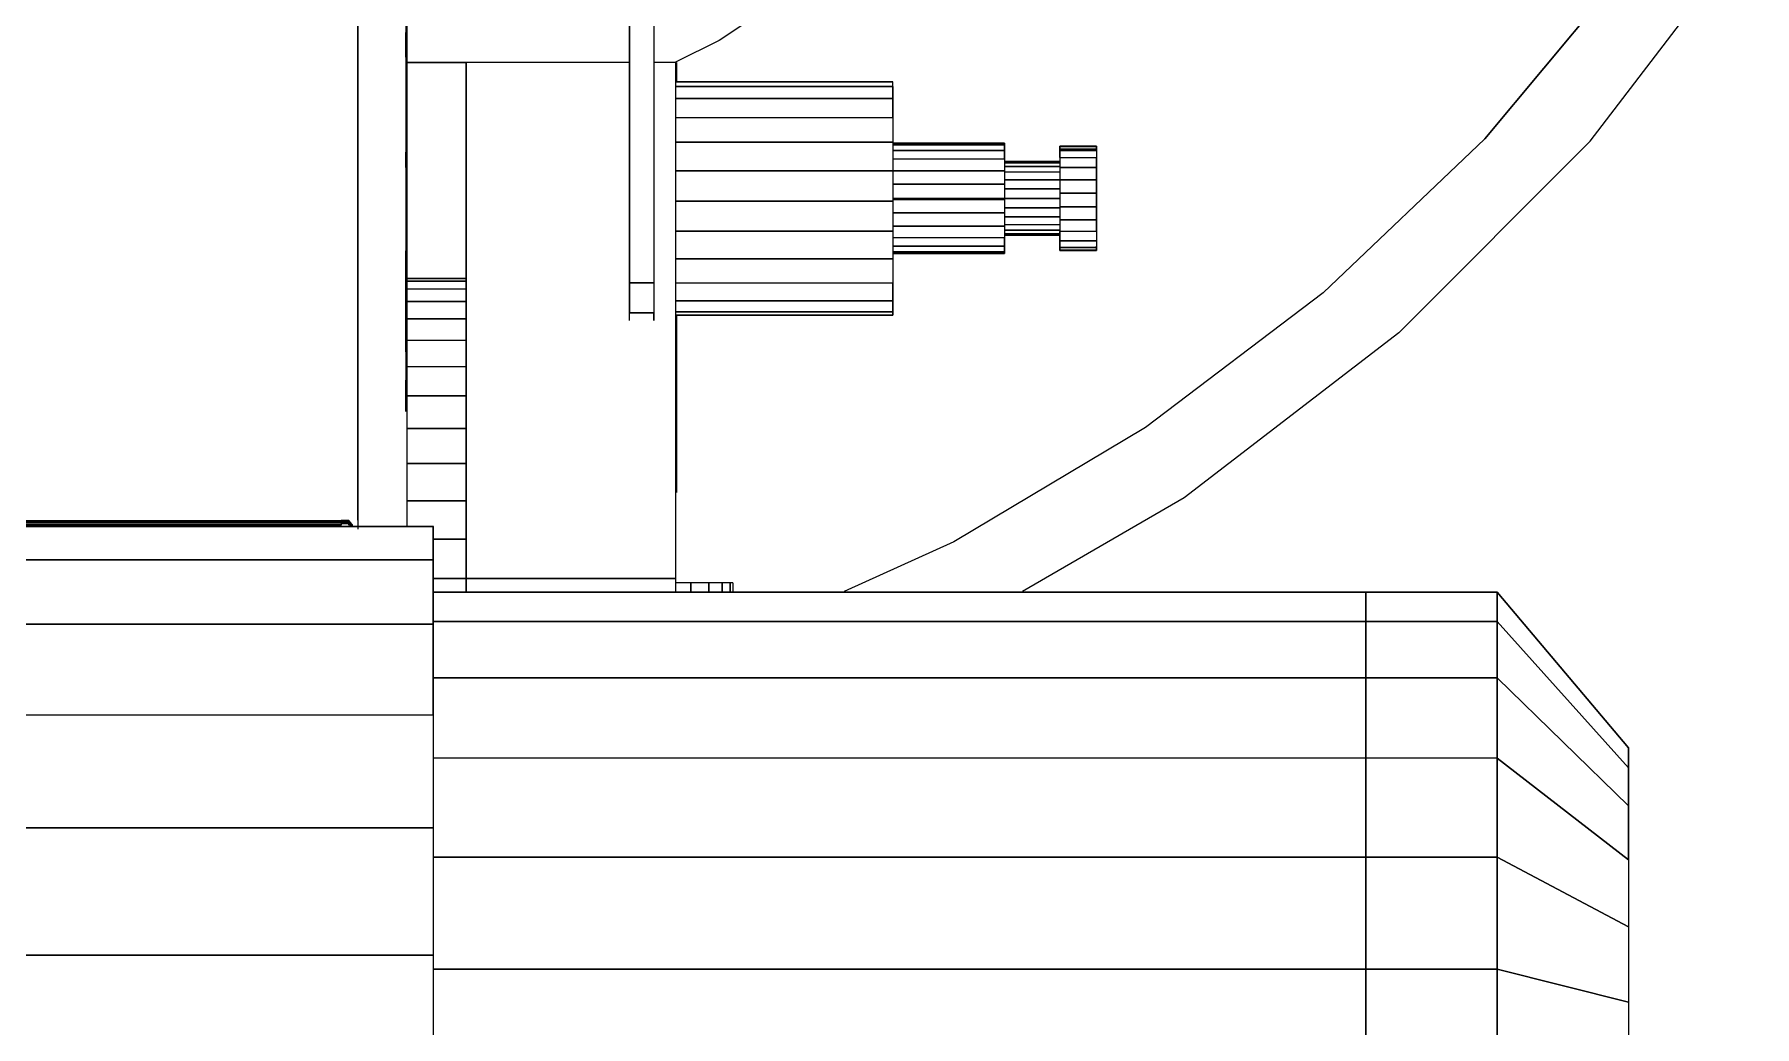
# Model space of a CAD drawing. Header units: inches. Extents: x -827 to 154, y -802 to 207.
# Drawn here: x -507.48 to -502.37, y -215.51 to -212.56 of the extents above; entities that cross this region are included whole.
import ezdxf

# ---------------------------------------------------------------- set-up
doc = ezdxf.new("R2010")
doc.units = ezdxf.units.IN
doc.header["$MEASUREMENT"] = 0
doc.layers.add('Layer0', color=7, linetype='Continuous', lineweight=9)
doc.layers.add('Miter_Saw_Station_skp', color=8, linetype='Continuous', lineweight=9)

# ---------------------------------------------------------------- blocks, each defined once
blk = doc.blocks.new('Miter_Saw_Station_skp_193-402633-Level 1')
at = {"layer": 'Layer0'}
for p, q in [((0, 9.3443), (0, 9.3194)), ((0, 9.3194), (0, 9.3443)), ((0.0787, 9.3443), (0.0787, 9.3194)), ((0.0787, 9.3443), (0.0787, 9.3194)), ((0, 9.2234), (0, 9.3194)), ((0.0787, 9.3194), (0, 9.3194)), ((0, 9.2234), (0, 9.3194)), ((0, 9.3194), (0.0787, 9.3194)), ((0.0787, 9.2234), (0.0787, 9.3194)), ((0.0787, 9.3194), (0.0787, 9.2234)), ((0, 6.6992), (0, 9.2234)), ((0, 9.2234), (0.0787, 9.2234)), ((0.0787, 9.2234), (0, 9.2234)), ((0, 6.6992), (0, 9.2234)), ((0.0787, 6.6992), (0.0787, 9.2234)), ((0.0787, 9.2234), (0.0787, 6.6992))]:
    blk.add_line(p, q, dxfattribs=at)
blk = doc.blocks.new('Miter_Saw_Station_skp_184-402624-Level 1')
at = {"rotation": 90.00000000000001}
blk.add_blockref('Miter_Saw_Station_skp_193-402633-Level 1', (10.1797, 0.3299), dxfattribs=at)
blk = doc.blocks.new('Miter_Saw_Station_skp_176-402616-Level 1')
at = {"layer": 'Layer0'}
for p, q in [((3.5827, 1.3023), (3.5827, 1.7044)), ((3.5827, 1.3023), (3.5827, 1.7044)), ((0, 1.4429), (0, 1.6813)), ((0, 1.4429), (0, 1.6813)), ((0, 1.4429), (0, 1.6813)), ((0.3937, 1.3439), (0.3937, 1.6975)), ((0.3937, 1.6975), (0.3937, 1.3439)), ((0.3937, 1.3439), (0.3937, 1.6975)), ((0.7874, 1.3439), (0.7874, 1.6975)), ((0.7874, 1.6975), (0.7874, 1.3439)), ((0.7874, 1.3439), (0.7874, 1.6975)), ((0, 1.2169), (0, 1.4429)), ((0, 1.2169), (0, 1.4429)), ((0, 1.2169), (0, 1.4429)), ((0.3937, 1.3439), (0, 1.4429)), ((0, 1.4429), (0.3937, 1.3439)), ((0.3937, 1.0087), (0.3937, 1.3439)), ((0.3937, 1.3439), (0.3937, 1.0087)), ((0.3937, 1.0087), (0.3937, 1.3439)), ((0.7874, 1.3439), (0.3937, 1.3439)), ((0.3937, 1.3439), (0.7874, 1.3439)), ((0.7874, 1.0087), (0.7874, 1.3439)), ((0.7874, 1.3439), (0.7874, 1.0087)), ((0.7874, 1.0087), (0.7874, 1.3439)), ((3.5827, 1.3439), (0.7874, 1.3439)), ((0.7874, 1.3439), (3.5827, 1.3439)), ((3.5827, 0.921), (3.5827, 1.3023)), ((3.5827, 1.3023), (5.3543, 1.3023)), ((3.5827, 0.921), (3.5827, 1.3023)), ((5.3543, 1.3023), (3.5827, 1.3023)), ((0, 1.0169), (0, 1.2169)), ((0, 1.0169), (0, 1.2169)), ((0, 1.2169), (0.3937, 1.0087)), ((0, 1.0169), (0, 1.2169)), ((0.3937, 1.0087), (0, 1.2169)), ((0, 0.855), (0, 1.0169)), ((0, 1.0169), (0, 0.855)), ((0, 1.0169), (0.3937, 0.712)), ((0, 0.855), (0, 1.0169)), ((0.3937, 0.712), (0, 1.0169)), ((0.3937, 0.712), (0.3937, 1.0087)), ((0.3937, 1.0087), (0.3937, 0.712)), ((0.3937, 1.0087), (0.7874, 1.0087)), ((0.3937, 0.712), (0.3937, 1.0087)), ((0.7874, 1.0087), (0.3937, 1.0087)), ((0.7874, 0.712), (0.7874, 1.0087)), ((0.7874, 1.0087), (0.7874, 0.712)), ((0.7874, 1.0087), (3.5827, 1.0087)), ((0.7874, 0.712), (0.7874, 1.0087)), ((3.5827, 1.0087), (0.7874, 1.0087)), ((3.5827, 0.5836), (3.5827, 0.921)), ((3.5827, 0.5836), (3.5827, 0.921)), ((5.3543, 0.921), (3.5827, 0.921)), ((3.5827, 0.921), (5.3543, 0.921)), ((0, 0.7409), (0, 0.855)), ((0, 0.855), (0, 0.7409)), ((0, 0.7409), (0, 0.855)), ((0.3937, 0.4718), (0, 0.855)), ((0, 0.855), (0.3937, 0.4718)), ((0, 0.6815), (0, 0.7409)), ((0, 0.7409), (0, 0.6815)), ((0, 0.7409), (0.3937, 0.3026)), ((0, 0.6815), (0, 0.7409)), ((0.3937, 0.3026), (0, 0.7409)), ((0, 0.6815), (0.3937, 0.2145)), ((0.3937, 0.2145), (0, 0.6815)), ((0.3937, 0.4718), (0.3937, 0.712)), ((0.3937, 0.712), (0.3937, 0.4718)), ((0.3937, 0.712), (0.7874, 0.712)), ((0.3937, 0.712), (0.3937, 0.4718)), ((0.3937, 0.712), (0.7874, 0.712)), ((0.7874, 0.4718), (0.7874, 0.712)), ((0.7874, 0.4718), (0.7874, 0.712)), ((0.7874, 0.712), (0.7874, 0.4718)), ((0.7874, 0.712), (3.5827, 0.712)), ((0.7874, 0.712), (3.5827, 0.712)), ((3.5827, 0.3104), (3.5827, 0.5836)), ((3.5827, 0.5836), (5.3543, 0.5836)), ((3.5827, 0.5836), (3.5827, 0.3104)), ((3.5827, 0.5836), (5.3543, 0.5836)), ((0.3937, 0.3026), (0.3937, 0.4718)), ((0.3937, 0.4718), (0.3937, 0.3026)), ((0.3937, 0.4718), (0.3937, 0.3026)), ((0.3937, 0.4718), (0.7874, 0.4718)), ((0.7874, 0.4718), (0.3937, 0.4718)), ((0.7874, 0.3026), (0.7874, 0.4718)), ((0.7874, 0.3026), (0.7874, 0.4718)), ((0.7874, 0.4718), (0.7874, 0.3026)), ((0.7874, 0.4718), (3.5827, 0.4718)), ((3.5827, 0.4718), (0.7874, 0.4718)), ((3.5827, 0.1179), (3.5827, 0.3104)), ((5.3543, 0.3104), (3.5827, 0.3104)), ((3.5827, 0.3104), (3.5827, 0.1179)), ((3.5827, 0.3104), (5.3543, 0.3104)), ((0.3937, 0.2145), (0.3937, 0.3026)), ((0.3937, 0.3026), (0.3937, 0.2145)), ((0.7874, 0.3026), (0.3937, 0.3026)), ((0.3937, 0.3026), (0.3937, 0.2145)), ((0.3937, 0.3026), (0.7874, 0.3026)), ((0.7874, 0.2145), (0.7874, 0.3026)), ((0.7874, 0.2145), (0.7874, 0.3026)), ((3.579, 0.3026), (0.7874, 0.3026)), ((0.7874, 0.3026), (0.7874, 0.2145)), ((0.7874, 0.3026), (3.579, 0.3026)), ((0.3937, 0.2145), (0.7874, 0.2145)), ((0.7874, 0.2145), (0.3937, 0.2145)), ((0.7874, 0.2145), (3.579, 0.2145)), ((3.579, 0.2145), (0.7874, 0.2145)), ((3.5827, 0.0178), (3.5827, 0.1179)), ((5.3543, 0.1179), (3.5827, 0.1179)), ((3.5827, 0.1179), (3.5827, 0.0178)), ((3.5827, 0.1179), (5.3543, 0.1179)), ((3.5827, 0.0178), (3.5827, 0.016)), ((3.5827, 0.0178), (3.5827, 0.016)), ((3.5827, 0.0178), (5.3543, 0.0178)), ((5.3543, 0.0178), (3.5827, 0.0178)), ((3.8583, 0.0128), (5.9055, 0.0128)), ((3.8583, 0.0074), (3.8583, 0.0128)), ((3.8583, 0.0074), (3.8583, 0.0128)), ((5.9055, 0.0128), (3.8583, 0.0128)), ((3.8583, 0.0035), (3.8583, 0.0074)), ((3.8583, 0.0035), (3.8583, 0.0074)), ((5.9055, 0.0074), (3.8583, 0.0074)), ((3.8583, 0.0074), (5.9055, 0.0074)), ((3.8583, 0.001), (3.8583, 0.0035)), ((3.8583, 0.001), (3.8583, 0.0035)), ((5.9055, 0.0035), (3.8583, 0.0035)), ((3.8583, 0.0035), (5.9055, 0.0035)), ((3.8583, 0), (3.8583, 0.001)), ((5.9055, 0.001), (3.8583, 0.001)), ((3.8583, 0.001), (3.8583, 0)), ((3.8583, 0.001), (5.9055, 0.001))]:
    blk.add_line(p, q, dxfattribs=at)
blk = doc.blocks.new('Miter_Saw_Station_skp_175-V12-Level 1')
at = {"layer": 'Layer0'}
for p, q in [((0.025, 0.0136), (0.025, 0.0176)), ((0.0304, 0.011), (0.025, 0.0176)), ((0.025, 0.0176), (0.0304, 0.011)), ((0.025, 0.0176), (0.025, 0.0136)), ((0.025, 0.0152), (0.025, 0.0136)), ((0.0304, 0.0084), (0.025, 0.0152)), ((0.025, 0.0136), (0.025, 0.0152)), ((0.025, 0.0152), (0.0304, 0.0084)), ((0.025, 0.0136), (0.0304, 0.0066)), ((0.025, 0.0136), (0.0304, 0.0066)), ((0.0304, 0.011), (0.0304, 0.0212)), ((0.0304, 0.0212), (0.0304, 0.011)), ((0.0304, 0.0161), (0.0362, 0.0102)), ((0.0362, 0.0102), (0.0304, 0.0161)), ((0.0304, 0.0084), (0.0304, 0.0161)), ((0.0304, 0.0161), (0.0304, 0.0084)), ((0.0304, 0.0066), (0.0304, 0.011)), ((0.0362, 0.0047), (0.0304, 0.011)), ((0.0304, 0.011), (0.0304, 0.0066)), ((0.0304, 0.011), (0.0362, 0.0047)), ((0.0362, 0.0019), (0.0304, 0.0084)), ((0.0304, 0.0066), (0.0304, 0.0084)), ((0.0304, 0.0084), (0.0362, 0.0019)), ((0.0304, 0.0084), (0.0304, 0.0066)), ((0.0304, 0.0066), (0.0362, 0)), ((0.0304, 0.0066), (0.0362, 0)), ((0.0362, 0.0157), (0.0362, 0.0047)), ((0.0362, 0.0157), (0.0362, 0.0047)), ((0.0362, 0.0102), (0.0362, 0.0019)), ((0.0362, 0.0102), (0.0604, 0.0102)), ((0.0604, 0.0102), (0.0362, 0.0102)), ((0.0362, 0.0019), (0.0362, 0.0102)), ((0.0362, 0.0047), (0.0362, 0)), ((0.0362, 0.0047), (0.0604, 0.0047)), ((0.0362, 0.0047), (0.0362, 0)), ((0.0604, 0.0047), (0.0362, 0.0047)), ((0.0362, 0.0019), (0.0362, 0)), ((0.0362, 0.0019), (0.0604, 0.0019)), ((0.0604, 0.0019), (0.0362, 0.0019)), ((0.0362, 0), (0.0362, 0.0019)), ((0.0604, 0), (0.0362, 0)), ((0.0362, 0), (0.0604, 0)), ((0.0604, 0.0047), (0.0604, 0.0157)), ((0.0604, 0.0047), (0.0604, 0.0157)), ((0.0604, 0), (0.0604, 0.0047)), ((0.0604, 0.0047), (0.0604, 0))]:
    blk.add_line(p, q, dxfattribs=at)
blk = doc.blocks.new('Miter_Saw_Station_skp_174-402614-Level 1')
blk.add_blockref('Miter_Saw_Station_skp_175-V12-Level 1', (0, 0))
blk = doc.blocks.new('Miter_Saw_Station_skp_173-402613-Level 1')
at = {"xscale": 1.07, "yscale": 1.07, "zscale": 1.07}
blk.add_blockref('Miter_Saw_Station_skp_176-402616-Level 1', (0, 0.0002), dxfattribs=at)
blk.add_blockref('Miter_Saw_Station_skp_174-402614-Level 1', (4.0679, 0))
blk = doc.blocks.new('Miter_Saw_Station_skp_172-402612-Level 1')
blk.add_blockref('Miter_Saw_Station_skp_173-402613-Level 1', (0, 0))
blk = doc.blocks.new('Miter_Saw_Station_skp_163-V13-Level 1')
at = {"layer": 'Layer0'}
for p, q in [((0, 6.9009), (0, 6.8003)), ((0, 2.9321), (0, 6.9009)), ((0, 4.6867), (0, 6.8003)), ((0, 5.7102), (0, 6.7094)), ((0, 6.7094), (0, 6.3858)), ((0, 6.2671), (0, 6.3858)), ((0, 6.1236), (0, 6.2671)), ((0, 5.9649), (0, 6.1236)), ((0, 6.1186), (0, 6.0699)), ((0, 5.7716), (0, 6.1186)), ((0, 6.0287), (0, 6.0699)), ((0, 5.9789), (0, 6.0287)), ((0, 5.9238), (0, 5.9789)), ((0, 5.802), (0, 5.9649)), ((0, 5.8672), (0, 5.9238)), ((0, 5.813), (0, 5.8672)), ((0, 5.7648), (0, 5.813)), ((0, 5.6458), (0, 5.802)), ((0, 5.7338), (0, 5.7716)), ((0, 5.7648), (0, 5.726)), ((0, 5.7041), (0, 5.7338)), ((0, 5.726), (0, 5.6992)), ((0, 5.3257), (0, 5.7064)), ((0, 5.3103), (0, 5.7064)), ((0, 5.6878), (0, 5.7041)), ((0, 5.6992), (0, 5.6861)), ((0, 5.6861), (0, 5.6878)), ((0, 5.6458), (0, 5.5071)), ((0, 5.1999), (0, 5.542)), ((0, 5.2716), (0, 5.542)), ((0, 5.3954), (0, 5.5071)), ((0, 5.3954), (0, 5.3292)), ((0, 5.3509), (0, 5.3891)), ((0, 5.3103), (0, 5.197)), ((0, 5.3019), (0, 5.2773)), ((0, 5.0948), (0, 5.2716)), ((0, 5.1209), (0, 5.0321)), ((0, 4.8851), (0, 5.1209)), ((0, 3.2336), (0, 2.8315)), ((0, 2.9321), (0, 2.8315)), ((0, 2.749), (0, 2.8747)), ((0, 2.749), (0, 2.6987))]:
    blk.add_line(p, q, dxfattribs=at)
blk = doc.blocks.new('Miter_Saw_Station_skp_162-402602-Level 1')
blk.add_blockref('Miter_Saw_Station_skp_163-V13-Level 1', (0, 0))
blk = doc.blocks.new('Miter_Saw_Station_skp_157-402597-Level 1')
at = {"layer": 'Layer0'}
for p, q in [((0.263, 14.5587), (0.263, 14.6008)), ((0.263, 14.6008), (0.263, 14.5587)), ((0.263, 14.4333), (0.263, 14.5587)), ((0.365, 14.5587), (0.263, 14.5587)), ((0.263, 14.5587), (0.263, 14.4333)), ((0.263, 14.5587), (0.365, 14.5587)), ((0.263, 14.31), (0.263, 14.4333)), ((0.263, 14.4333), (0.263, 14.31)), ((0.263, 14.4333), (0.365, 14.4333)), ((0.365, 14.4333), (0.263, 14.4333)), ((0.6102, 14.3496), (0.6102, 14.4008)), ((0.4528, 12.6701), (0.4528, 14.3901)), ((0.4528, 12.6701), (0.4528, 14.3901)), ((0.6102, 13.9127), (0.6102, 14.3718)), ((0.6102, 14.3718), (0.6102, 13.9127)), ((0.6102, 14.3718), (0.6102, 13.9127)), ((0.263, 14.191), (0.263, 14.31)), ((0.263, 14.31), (0.263, 14.191)), ((0.263, 14.31), (0.4528, 14.31)), ((0.4528, 14.31), (0.263, 14.31)), ((0.263, 14.1475), (0.263, 14.191)), ((0.4528, 14.191), (0.263, 14.191)), ((0.263, 14.191), (0.263, 14.1475)), ((0.263, 14.191), (0.4528, 14.191)), ((0.263, 14.0783), (0.4528, 14.0783)), ((0.4528, 14.0783), (0.263, 14.0783)), ((0.263, 13.9738), (0.4528, 13.9738)), ((0.4528, 13.9738), (0.263, 13.9738)), ((0.6102, 13.9127), (0.6102, 12.6701)), ((0.6102, 12.6701), (0.6102, 13.9127)), ((0.6102, 13.9127), (0.6102, 12.6701)), ((0.4528, 13.8793), (0.263, 13.8793)), ((0.4528, 13.8793), (0.263, 13.8793)), ((0.263, 13.7965), (0.4528, 13.7965)), ((0.263, 13.7965), (0.4528, 13.7965)), ((0.4528, 13.7266), (0.263, 13.7266)), ((0.263, 13.7266), (0.4528, 13.7266)), ((0.263, 13.6711), (0.4528, 13.6711)), ((0.4528, 13.6711), (0.263, 13.6711)), ((0.4528, 13.6307), (0.263, 13.6307)), ((0.4528, 13.6307), (0.263, 13.6307)), ((0.263, 13.6062), (0.4528, 13.6062)), ((0.4528, 13.6062), (0.263, 13.6062)), ((0.4528, 13.5979), (0.263, 13.5979)), ((0.263, 13.5979), (0.4528, 13.5979))]:
    blk.add_line(p, q, dxfattribs=at)
blk.add_blockref('Miter_Saw_Station_skp_162-402602-Level 1', (0.4567, 7.1233))
blk = doc.blocks.new('Miter_Saw_Station_skp_155-402595-Level 1')
for name, p in [('Miter_Saw_Station_skp_172-402612-Level 1', (0, 14.3728)), ('Miter_Saw_Station_skp_157-402597-Level 1', (3.4646, 0))]:
    blk.add_blockref(name, p)
blk = doc.blocks.new('Miter_Saw_Station_skp_146-402586-Level 1')
at = {"rotation": 90.00000000000001}
blk.add_blockref('Miter_Saw_Station_skp_155-402595-Level 1', (18.956, 0), dxfattribs=at)
blk.add_blockref('Miter_Saw_Station_skp_184-402624-Level 1', (4.3883, 2.7953))
blk = doc.blocks.new('Miter_Saw_Station_skp_140-402580-Level 1')
at = {"layer": 'Layer0'}
for p, q in [((1.8992, 2.2272), (2.0388, 2.296)), ((1.8992, 2.2272), (2.0388, 2.296)), ((1.4208, 1.9077), (1.8992, 2.2272)), ((1.4208, 1.9077), (1.8992, 2.2272))]:
    blk.add_line(p, q, dxfattribs=at)
blk = doc.blocks.new('Miter_Saw_Station_skp_139-402579-Level 1')
at = {"rotation": 90.00000000000001}
blk.add_blockref('Miter_Saw_Station_skp_140-402580-Level 1', (2.8159, 9.4894), dxfattribs=at)
blk = doc.blocks.new('Miter_Saw_Station_skp_124-402564-Level 1')
blk.add_blockref('Miter_Saw_Station_skp_139-402579-Level 1', (0, 0))
blk = doc.blocks.new('Miter_Saw_Station_skp_115-402555-Level 1')
at = {"layer": 'Layer0'}
for p, q in [((3.4233, 22.1734), (3.7752, 22.3326)), ((3.4233, 22.1734), (3.7752, 22.3326)), ((2.8088, 21.8074), (3.4233, 22.1734)), ((2.8088, 21.8074), (3.4233, 22.1734)), ((2.2391, 21.3749), (2.8088, 21.8074)), ((2.2391, 21.3749), (2.8088, 21.8074)), ((1.7215, 20.8813), (2.2391, 21.3749)), ((1.7215, 20.8813), (2.2391, 21.3749)), ((1.2624, 20.3329), (1.7215, 20.8813)), ((1.7215, 20.8813), (1.2624, 20.3329))]:
    blk.add_line(p, q, dxfattribs=at)
blk = doc.blocks.new('Miter_Saw_Station_skp_112-402552-Level 1')
blk.add_blockref('Miter_Saw_Station_skp_115-402555-Level 1', (0, 2.5809))
blk = doc.blocks.new('Miter_Saw_Station_skp_85-402525-Level 1')
at = {"layer": 'Layer0'}
for p, q in [((9.8257, 14.2533), (10.3447, 14.5534)), ((9.8257, 14.2533), (10.3447, 14.5534)), ((9.1377, 13.7245), (9.8257, 14.2533)), ((9.1377, 13.7245), (9.8257, 14.2533)), ((8.5245, 13.1105), (9.1377, 13.7245)), ((9.1377, 13.7245), (8.5245, 13.1105)), ((8.5245, 13.1105), (7.9968, 12.4217)), ((8.5245, 13.1105), (7.9968, 12.4217))]:
    blk.add_line(p, q, dxfattribs=at)
blk = doc.blocks.new('Miter_Saw_Station_skp_68-402508-Level 1')
at = {"layer": 'Layer0'}
for p, q in [((0.0075, 5.2337), (0.0075, 5.2362)), ((0.0534, 5.2362), (0.0075, 5.2362)), ((0.0075, 5.2337), (0.0075, 5.2362)), ((0.0075, 5.2362), (0.0534, 5.2362)), ((0.0075, 5.2362), (0.0534, 5.2362)), ((0.0534, 5.2362), (0.0075, 5.2362)), ((0.0075, 5.226), (0.0075, 5.2337)), ((0.0075, 5.2337), (0.0505, 5.2337)), ((0.0505, 5.2337), (0.0075, 5.2337)), ((0.0075, 5.226), (0.0075, 5.2337)), ((0.0075, 5.2132), (0.0075, 5.226)), ((0.0075, 5.226), (0.0417, 5.226)), ((0.0417, 5.226), (0.0075, 5.226)), ((0.0075, 5.2132), (0.0075, 5.226)), ((0.0075, 5.1956), (0.0075, 5.2132)), ((0.0075, 5.1956), (0.0075, 5.2132)), ((0.1069, 5.226), (0.1461, 5.226)), ((0.1461, 5.226), (0.1069, 5.226)), ((0.1156, 5.2337), (0.1768, 5.2337)), ((0.1768, 5.2337), (0.1156, 5.2337)), ((0.1768, 5.2362), (0.1186, 5.2362)), ((0.1186, 5.2362), (0.1768, 5.2362)), ((0.1186, 5.2362), (0.1768, 5.2362)), ((0.1768, 5.2362), (0.1186, 5.2362)), ((0.1768, 5.2362), (0.5547, 5.2362)), ((0.1768, 5.2362), (0.1768, 5.2337)), ((0.1768, 5.2362), (0.5547, 5.2362)), ((0.5547, 5.0669), (0.5547, 5.2362)), ((0.5547, 5.0669), (0.5547, 5.2362)), ((4.4567, 5.2362), (4.7126, 5.2362)), ((4.4567, 5.2362), (4.7126, 5.2362)), ((4.8819, 5.2362), (4.7126, 5.2362)), ((4.7126, 5.2337), (4.7126, 5.2362)), ((4.8819, 5.2362), (4.7126, 5.2362)), ((4.8819, 5.2362), (4.7126, 5.2362)), ((4.8819, 5.2362), (4.7126, 5.2362)), ((4.7126, 5.2337), (4.8819, 5.2337)), ((4.8819, 5.2337), (4.7126, 5.2337)), ((4.7126, 5.226), (4.7126, 5.2337)), ((4.8819, 5.226), (4.7126, 5.226)), ((4.7126, 5.2132), (4.7126, 5.226)), ((4.7126, 5.226), (4.8819, 5.226)), ((4.8819, 5.2132), (4.7126, 5.2132)), ((4.7126, 5.1956), (4.7126, 5.2132)), ((4.7126, 5.2132), (4.8819, 5.2132)), ((4.7126, 5.1956), (4.8819, 5.1956)), ((4.8819, 5.1956), (4.7126, 5.1956)), ((4.7126, 5.1731), (4.7126, 5.1956)), ((4.8819, 5.2337), (4.8819, 5.2362)), ((4.8819, 5.2362), (4.8819, 5.2337)), ((4.8819, 5.226), (4.8819, 5.2337)), ((4.8819, 5.2337), (4.8819, 5.226)), ((4.8819, 5.2132), (4.8819, 5.226)), ((4.8819, 5.226), (4.8819, 5.2132)), ((4.8819, 5.1956), (4.8819, 5.2132)), ((4.8819, 5.2132), (4.8819, 5.1956)), ((4.8819, 5.1731), (4.8819, 5.1956)), ((4.8819, 5.1956), (4.8819, 5.1731)), ((4.8819, 5.1731), (4.7126, 5.1731)), ((4.7126, 5.146), (4.7126, 5.1731)), ((4.7126, 5.1731), (4.8819, 5.1731)), ((4.7126, 5.146), (4.8819, 5.146)), ((4.8819, 5.146), (4.7126, 5.146)), ((4.7126, 5.1144), (4.7126, 5.146)), ((4.8819, 5.146), (4.8819, 5.1731)), ((4.8819, 5.1731), (4.8819, 5.146)), ((4.8819, 5.1144), (4.8819, 5.146)), ((4.8819, 5.146), (4.8819, 5.1144)), ((4.8819, 5.1144), (4.7126, 5.1144)), ((4.7126, 5.1144), (4.8819, 5.1144)), ((4.7126, 5.1103), (4.8819, 5.1103)), ((4.8819, 5.1103), (4.7126, 5.1103)), ((4.7126, 5.0787), (4.7126, 5.1103)), ((4.7126, 5.0787), (4.8819, 5.0787)), ((4.8819, 5.0787), (4.7126, 5.0787)), ((4.7126, 5.0392), (4.7126, 5.0787)), ((4.8819, 5.0787), (4.8819, 5.1103)), ((4.8819, 5.1103), (4.8819, 5.0787)), ((4.8819, 5.0392), (4.8819, 5.0787)), ((4.8819, 5.0787), (4.8819, 5.0392)), ((4.7126, 5.0392), (4.7126, 4.996)), ((4.7126, 5.0392), (4.8819, 5.0392)), ((4.7126, 5.0392), (4.8819, 5.0392)), ((4.8819, 4.996), (4.8819, 5.0392)), ((4.8819, 4.996), (4.8819, 5.0392)), ((4.8819, 4.996), (4.7126, 4.996)), ((4.7126, 4.996), (4.7126, 4.9496)), ((4.7126, 4.996), (4.8819, 4.996)), ((4.8819, 4.9496), (4.8819, 4.996)), ((4.8819, 4.9496), (4.8819, 4.996)), ((4.8819, 4.9496), (4.7126, 4.9496)), ((4.7126, 4.9496), (4.7126, 4.9004)), ((4.7126, 4.9496), (4.8819, 4.9496)), ((4.8819, 4.9543), (4.8818, 4.3831)), ((4.8819, 4.9522), (4.8819, 4.3831)), ((4.8819, 4.9004), (4.8819, 4.9496)), ((4.8819, 4.9004), (4.8819, 4.9496)), ((4.7126, 4.9004), (4.7124, 4.3831)), ((4.7126, 4.9004), (4.8819, 4.9004)), ((4.7126, 4.3831), (4.7126, 4.9004)), ((4.7126, 4.9004), (4.7791, 4.3831)), ((4.7126, 4.9004), (4.7796, 4.3831)), ((4.8819, 4.9004), (4.7126, 4.9004)), ((4.8818, 4.3831), (4.8819, 4.9004)), ((4.8818, 4.3831), (4.8819, 4.9004)), ((0.0075, 4.0913), (0.0075, 3.6031)), ((0.0075, 3.6031), (0.0075, 4.0913)), ((0.1768, 3.8775), (0.1768, 3.6031)), ((0, 0), (0, 0.028)), ((0, 0), (0.0086, 0)), ((0, 0), (0.0086, 0)), ((0.0086, 0.028), (0.0086, 0)), ((0.0086, 0), (0.0086, 0.028)), ((0.0086, 0), (0.0342, 0)), ((0.0086, 0), (0.0342, 0)), ((0.0342, 0), (0.0342, 0.028)), ((0.0342, 0.028), (0.0342, 0)), ((0.0342, 0), (0.0764, 0)), ((0.0342, 0), (0.0764, 0)), ((0.0764, 0), (0.0764, 0.028)), ((0.0764, 0.028), (0.0764, 0)), ((0.0764, 0), (0.1345, 0)), ((0.0764, 0), (0.1345, 0)), ((0.1345, 0), (0.1345, 0.028)), ((0.1345, 0.028), (0.1345, 0)), ((0.1345, 0), (0.1836, 0)), ((0.1345, 0), (0.1836, 0))]:
    blk.add_line(p, q, dxfattribs=at)
blk = doc.blocks.new('Miter_Saw_Station_skp_67-402507-Level 1')
at = {"layer": 'Layer0'}
for p, q in [((0.1723, 1.4724), (0.4094, 1.4724)), ((0.1723, 1.4724), (0.4094, 1.4724)), ((1.3857, 1.4724), (2.5076, 1.4724)), ((1.3857, 1.4724), (2.5076, 1.4724)), ((4.2799, 1.4724), (4.5358, 1.4724)), ((4.2799, 1.4724), (4.5358, 1.4724))]:
    blk.add_line(p, q, dxfattribs=at)
blk = doc.blocks.new('Miter_Saw_Station_skp_65-402505-Level 1')
for name, p in [('Miter_Saw_Station_skp_68-402508-Level 1', (0, 0)), ('Miter_Saw_Station_skp_67-402507-Level 1', (0.1768, 3.5945))]:
    blk.add_blockref(name, p)
blk = doc.blocks.new('Miter_Saw_Station_skp_54-402494-Level 1')
blk.add_blockref('Miter_Saw_Station_skp_65-402505-Level 1', (0.7545, 0))
blk = doc.blocks.new('Miter_Saw_Station_skp_41-402481-Level 1')
blk.add_blockref('Miter_Saw_Station_skp_54-402494-Level 1', (0, 0.9843))
blk = doc.blocks.new('Miter_Saw_Station_skp_37-402477-Level 1')
at = {"layer": 'Layer0'}
for p, q in [((1.3504, 1.6574), (1.3504, 1.6996)), ((1.3504, 1.6574), (1.3504, 1.6996)), ((1.3504, 0.0039), (1.3504, 1.6574)), ((1.3504, 0.0039), (1.3504, 1.6574)), ((2.0217, 1.6574), (1.3504, 1.6574)), ((1.3504, 1.6574), (2.0217, 1.6574)), ((2.0217, 0.0039), (2.0217, 1.2463)), ((2.0217, 1.2463), (2.0217, 0.0039)), ((0.6535, 0.8029), (0.6535, 0.8134)), ((1.3504, 0.8134), (0.6535, 0.8134)), ((0.6535, 0.8134), (1.3504, 0.8134)), ((0.6535, 0.8134), (0.6535, 0.8029)), ((0.6535, 0.7676), (0.6535, 0.8029)), ((1.3504, 0.8029), (0.6535, 0.8029)), ((0.6535, 0.8029), (1.3504, 0.8029)), ((0.6535, 0.8029), (0.6535, 0.7676)), ((0.6535, 0.7099), (0.6535, 0.7676)), ((1.3504, 0.7676), (0.6535, 0.7676)), ((0.6535, 0.7676), (1.3504, 0.7676)), ((0.6535, 0.7676), (0.6535, 0.7099)), ((0.6535, 0.6338), (0.6535, 0.7099)), ((1.3504, 0.7099), (0.6535, 0.7099)), ((0.6535, 0.6338), (0.6535, 0.7099)), ((1.3504, 0.7099), (0.6535, 0.7099)), ((0, 0.5968), (0, 0.607)), ((0, 0.6057), (0, 0.607)), ((0.1181, 0.607), (0, 0.607)), ((0, 0.5968), (0, 0.607)), ((0, 0.607), (0, 0.6057)), ((0, 0.607), (0.1181, 0.607)), ((0.1181, 0.607), (0.1181, 0.5968)), ((0.1181, 0.6057), (0.1181, 0.607)), ((0.1181, 0.6057), (0.1181, 0.607)), ((0.1181, 0.5968), (0.1181, 0.607)), ((0.2953, 0.6106), (0.2953, 0.6167)), ((0.2953, 0.6106), (0.2953, 0.6167)), ((0.2953, 0.6167), (0.6535, 0.6167)), ((0.2953, 0.6167), (0.2953, 0.6106)), ((0.6535, 0.6167), (0.2953, 0.6167)), ((0.2953, 0.6106), (0.2953, 0.6167)), ((0.2953, 0.5929), (0.2953, 0.6106)), ((0.6535, 0.6106), (0.2953, 0.6106)), ((0.2953, 0.6106), (0.6535, 0.6106)), ((0.2953, 0.6106), (0.2953, 0.5929)), ((0.6535, 0.5445), (0.6535, 0.6338)), ((0.6535, 0.5445), (0.6535, 0.6338)), ((1.3504, 0.6338), (0.6535, 0.6338)), ((0.6535, 0.6338), (1.3504, 0.6338)), ((0, 0.5931), (0, 0.6057)), ((0.1181, 0.6057), (0, 0.6057)), ((0, 0.6057), (0, 0.5931)), ((0, 0.6057), (0.1181, 0.6057)), ((0, 0.576), (0, 0.5968)), ((0, 0.5968), (0.1181, 0.5968)), ((0.1181, 0.5968), (0, 0.5968)), ((0, 0.576), (0, 0.5968)), ((0, 0.5458), (0, 0.576)), ((0.1181, 0.576), (0, 0.576)), ((0, 0.5458), (0, 0.576)), ((0, 0.576), (0.1181, 0.576)), ((0.1181, 0.5931), (0.1181, 0.6057)), ((0.1181, 0.5931), (0.1181, 0.6057)), ((0.1181, 0.5968), (0.1181, 0.576)), ((0.1181, 0.576), (0.1181, 0.5968)), ((0.1181, 0.576), (0.1181, 0.5458)), ((0.1181, 0.5458), (0.1181, 0.576)), ((0.1181, 0.5576), (0.2953, 0.5576)), ((0.2953, 0.5576), (0.1181, 0.5576)), ((0.2953, 0.5536), (0.1181, 0.5536)), ((0.1181, 0.5536), (0.2953, 0.5536)), ((0.1181, 0.5536), (0.2953, 0.5536)), ((0.2953, 0.5536), (0.1181, 0.5536)), ((0.2953, 0.5648), (0.2953, 0.5929)), ((0.6535, 0.5929), (0.2953, 0.5929)), ((0.2953, 0.5929), (0.6535, 0.5929)), ((0.2953, 0.5929), (0.2953, 0.5648)), ((0.2953, 0.5281), (0.2953, 0.5648)), ((0.2953, 0.5281), (0.2953, 0.5648)), ((0.6535, 0.5648), (0.2953, 0.5648)), ((0.6535, 0.5648), (0.2953, 0.5648)), ((0, 0.5084), (0, 0.5458)), ((0, 0.5458), (0.1181, 0.5458)), ((0, 0.5458), (0, 0.5084)), ((0, 0.5458), (0.1181, 0.5458)), ((0, 0.4663), (0, 0.5084)), ((0, 0.5084), (0, 0.4663)), ((0, 0.5084), (0.1181, 0.5084)), ((0.1181, 0.5084), (0, 0.5084)), ((0.1181, 0.5084), (0.1181, 0.5458)), ((0.1181, 0.5084), (0.1181, 0.5458)), ((0.2953, 0.5418), (0.1181, 0.5418)), ((0.1181, 0.5418), (0.2953, 0.5418)), ((0.2953, 0.523), (0.1181, 0.523)), ((0.2953, 0.523), (0.1181, 0.523)), ((0.1181, 0.4663), (0.1181, 0.5084)), ((0.1181, 0.4663), (0.1181, 0.5084)), ((0.2953, 0.4986), (0.1181, 0.4986)), ((0.1181, 0.4986), (0.2953, 0.4986)), ((0.2953, 0.4854), (0.2953, 0.5281)), ((0.2953, 0.4854), (0.2953, 0.5281)), ((0.6535, 0.5281), (0.2953, 0.5281)), ((0.2953, 0.5281), (0.6535, 0.5281)), ((0.6535, 0.448), (0.6535, 0.5445)), ((0.6535, 0.448), (0.6535, 0.5445)), ((1.3504, 0.5445), (0.6535, 0.5445)), ((0.6535, 0.5445), (1.3504, 0.5445)), ((0, 0.4224), (0, 0.4663)), ((0, 0.4663), (0, 0.4224)), ((0, 0.4663), (0.1181, 0.4663)), ((0.1181, 0.4663), (0, 0.4663)), ((0.2953, 0.4701), (0.1181, 0.4701)), ((0.1181, 0.4701), (0.2953, 0.4701)), ((0.1181, 0.4224), (0.1181, 0.4663)), ((0.1181, 0.4224), (0.1181, 0.4663)), ((0.2953, 0.4435), (0.2953, 0.4854)), ((0.2953, 0.4854), (0.6535, 0.4854)), ((0.2953, 0.4435), (0.2953, 0.4854)), ((0.6535, 0.4854), (0.2953, 0.4854)), ((0.2953, 0.4395), (0.2953, 0.4435)), ((0.6535, 0.4435), (0.2953, 0.4435)), ((0.2953, 0.4395), (0.2953, 0.4435)), ((0.2953, 0.4435), (0.6535, 0.4435)), ((0.6535, 0.3509), (0.6535, 0.448)), ((0.6535, 0.448), (1.3504, 0.448)), ((0.6535, 0.3509), (0.6535, 0.448)), ((1.3504, 0.448), (0.6535, 0.448)), ((0, 0.3797), (0, 0.4224)), ((0.1181, 0.4224), (0, 0.4224)), ((0, 0.4224), (0, 0.3797)), ((0, 0.4224), (0.1181, 0.4224)), ((0.2953, 0.4395), (0.1181, 0.4395)), ((0.1181, 0.4395), (0.2953, 0.4395)), ((0.1181, 0.3797), (0.1181, 0.4224)), ((0.1181, 0.3797), (0.1181, 0.4224)), ((0.1181, 0.4089), (0.2953, 0.4089)), ((0.2953, 0.4089), (0.1181, 0.4089)), ((0.2953, 0.3937), (0.2953, 0.4395)), ((0.2953, 0.4395), (0.6535, 0.4395)), ((0.2953, 0.3937), (0.2953, 0.4395)), ((0.6535, 0.4395), (0.2953, 0.4395)), ((0.2953, 0.3509), (0.2953, 0.3937)), ((0.2953, 0.3509), (0.2953, 0.3937)), ((0.6535, 0.3937), (0.2953, 0.3937)), ((0.2953, 0.3937), (0.6535, 0.3937)), ((0, 0.341), (0, 0.3797)), ((0, 0.3797), (0, 0.341)), ((0, 0.3797), (0.1181, 0.3797)), ((0.1181, 0.3797), (0, 0.3797)), ((0, 0.309), (0, 0.341)), ((0.1181, 0.341), (0, 0.341)), ((0, 0.341), (0, 0.309)), ((0, 0.341), (0.1181, 0.341)), ((0.1181, 0.3805), (0.2953, 0.3805)), ((0.2953, 0.3805), (0.1181, 0.3805)), ((0.1181, 0.341), (0.1181, 0.3797)), ((0.1181, 0.341), (0.1181, 0.3797)), ((0.1181, 0.356), (0.2953, 0.356)), ((0.1181, 0.356), (0.2953, 0.356)), ((0.1181, 0.309), (0.1181, 0.341)), ((0.1181, 0.309), (0.1181, 0.341)), ((0.2953, 0.3372), (0.1181, 0.3372)), ((0.1181, 0.3372), (0.2953, 0.3372)), ((0.2953, 0.3142), (0.2953, 0.3509)), ((0.2953, 0.3142), (0.2953, 0.3509)), ((0.6535, 0.3509), (0.2953, 0.3509)), ((0.2953, 0.3509), (0.6535, 0.3509)), ((0.6535, 0.2599), (0.6535, 0.3509)), ((0.6535, 0.3509), (1.3504, 0.3509)), ((0.6535, 0.2599), (0.6535, 0.3509)), ((1.3504, 0.3509), (0.6535, 0.3509)), ((0, 0.286), (0, 0.309)), ((0.1181, 0.309), (0, 0.309)), ((0, 0.286), (0, 0.309)), ((0.1181, 0.309), (0, 0.309)), ((0, 0.2733), (0, 0.286)), ((0.1181, 0.286), (0, 0.286)), ((0, 0.2733), (0, 0.286)), ((0, 0.286), (0.1181, 0.286)), ((0, 0.2822), (0, 0.2721)), ((0, 0.2822), (0.1181, 0.2822)), ((0, 0.2822), (0, 0.2721)), ((0.1181, 0.2822), (0, 0.2822)), ((0.2953, 0.3254), (0.1181, 0.3254)), ((0.1181, 0.3254), (0.2953, 0.3254)), ((0.1181, 0.3254), (0.2953, 0.3254)), ((0.2953, 0.3254), (0.1181, 0.3254)), ((0.2953, 0.3214), (0.1181, 0.3214)), ((0.1181, 0.3214), (0.2953, 0.3214)), ((0.1181, 0.309), (0.1181, 0.286)), ((0.1181, 0.286), (0.1181, 0.309)), ((0.1181, 0.286), (0.1181, 0.2733)), ((0.1181, 0.2733), (0.1181, 0.286)), ((0.1181, 0.2721), (0.1181, 0.2822)), ((0.1181, 0.2822), (0.1181, 0.2721)), ((0.2953, 0.2861), (0.2953, 0.3142)), ((0.2953, 0.3142), (0.6535, 0.3142)), ((0.2953, 0.3142), (0.2953, 0.2861)), ((0.2953, 0.3142), (0.6535, 0.3142)), ((0.2953, 0.2684), (0.2953, 0.2861)), ((0.6535, 0.2861), (0.2953, 0.2861)), ((0.2953, 0.2861), (0.2953, 0.2684)), ((0.2953, 0.2861), (0.6535, 0.2861)), ((0, 0.2733), (0, 0.2721)), ((0, 0.2733), (0.1181, 0.2733)), ((0.1181, 0.2733), (0, 0.2733)), ((0, 0.2721), (0, 0.2733)), ((0.1181, 0.2721), (0, 0.2721)), ((0, 0.2721), (0.1181, 0.2721)), ((0.1181, 0.2733), (0.1181, 0.2721)), ((0.1181, 0.2733), (0.1181, 0.2721)), ((0.2953, 0.2684), (0.2953, 0.2623)), ((0.2953, 0.2684), (0.2953, 0.2623)), ((0.2953, 0.2684), (0.2953, 0.2623)), ((0.2953, 0.2684), (0.6535, 0.2684)), ((0.2953, 0.2623), (0.2953, 0.2684)), ((0.6535, 0.2684), (0.2953, 0.2684)), ((0.6535, 0.2623), (0.2953, 0.2623)), ((0.2953, 0.2623), (0.6535, 0.2623)), ((0.6535, 0.1811), (0.6535, 0.2599)), ((0.6535, 0.2599), (1.3504, 0.2599)), ((0.6535, 0.1811), (0.6535, 0.2599)), ((1.3504, 0.2599), (0.6535, 0.2599)), ((0.6535, 0.1199), (0.6535, 0.1811)), ((0.6535, 0.1811), (1.3504, 0.1811)), ((0.6535, 0.1811), (0.6535, 0.1199)), ((0.6535, 0.1811), (1.3504, 0.1811)), ((0.6535, 0.0805), (0.6535, 0.1199)), ((0.6535, 0.1199), (0.6535, 0.0805)), ((0.6535, 0.1199), (1.3504, 0.1199)), ((1.3504, 0.1199), (0.6535, 0.1199)), ((0.6535, 0.0805), (0.6535, 0.0656)), ((1.3504, 0.0805), (0.6535, 0.0805)), ((0.6535, 0.0805), (0.6535, 0.0656)), ((0.6535, 0.0805), (1.3504, 0.0805)), ((1.3504, 0.0656), (0.6535, 0.0656)), ((0.6535, 0.0656), (1.3504, 0.0656)), ((1.3504, 0.0039), (1.4193, 0.0039)), ((1.3504, 0.0039), (1.4193, 0.0039)), ((1.4981, 0.0039), (2.0217, 0.0039)), ((1.4981, 0.0039), (2.0217, 0.0039))]:
    blk.add_line(p, q, dxfattribs=at)
blk = doc.blocks.new('Miter_Saw_Station_skp_32-402472-Level 1')
at = {"layer": 'Layer0'}
for p, q in [((0, 2.1654), (0, 1.5969)), ((0, 1.5969), (0, 2.1654)), ((0, 0.8491), (0, 0.7874)), ((0, 0.7874), (0, 0.8491)), ((0, 0.7874), (0.0035, 0.7874)), ((0, 0.7874), (0.0035, 0.7874)), ((0.8645, 0.7874), (0.6747, 0.7874)), ((0.6747, 0.7874), (0.8645, 0.7874))]:
    blk.add_line(p, q, dxfattribs=at)
blk = doc.blocks.new('Miter_Saw_Station_skp_31-402471-Level 1')
for name, p in [('Miter_Saw_Station_skp_37-402477-Level 1', (0, 0.7835)), ('Miter_Saw_Station_skp_32-402472-Level 1', (1.3469, 0))]:
    blk.add_blockref(name, p)
blk = doc.blocks.new('Miter_Saw_Station_skp_30-402470-Level 1')
for name, p in [('Miter_Saw_Station_skp_41-402481-Level 1', (0.4123, 0.6874)), ('Miter_Saw_Station_skp_31-402471-Level 1', (0, -0.7835))]:
    blk.add_blockref(name, p)
blk = doc.blocks.new('Miter_Saw_Station_skp_27-402467-Level 1')
blk.add_blockref('Miter_Saw_Station_skp_30-402470-Level 1', (0, 2.604))
blk = doc.blocks.new('Miter_Saw_Station_skp_24-402464-Level 1')
for name, p in [('Miter_Saw_Station_skp_124-402564-Level 1', (11.9282, 0)), ('Miter_Saw_Station_skp_146-402586-Level 1', (6.396, 8.472))]:
    blk.add_blockref(name, p)
at = {"rotation": 90.00000000000001}
for name, p in [('Miter_Saw_Station_skp_85-402525-Level 1', (25.3046, 0.0713)), ('Miter_Saw_Station_skp_112-402552-Level 1', (35.6646, 7.212)), ('Miter_Saw_Station_skp_27-402467-Level 1', (15.0547, 10.1779))]:
    blk.add_blockref(name, p, dxfattribs=at)
blk = doc.blocks.new('Miter_Saw_Station_skp_1-402441-Level 1')
at = {"xscale": 0.9269999999999998, "yscale": 0.9269999999999998, "zscale": 0.9269999999999998, "rotation": 180}
blk.add_blockref('Miter_Saw_Station_skp_24-402464-Level 1', (27.9036, 71.9204), dxfattribs=at)
blk = doc.blocks.new('Miter_Saw_Station_skp-402418-Level 1')
blk.add_blockref('Miter_Saw_Station_skp_1-402441-Level 1', (0, 0))

msp = doc.modelspace()

# ---------------------------------------------------------------- block references
at = {"layer": 'Miter_Saw_Station_skp', "color": 7, "rotation": 269.9999999999997}
msp.add_blockref('Miter_Saw_Station_skp-402418-Level 1', (-566.811294, -196.282674), dxfattribs=at)

doc.saveas('drawing.dxf')
